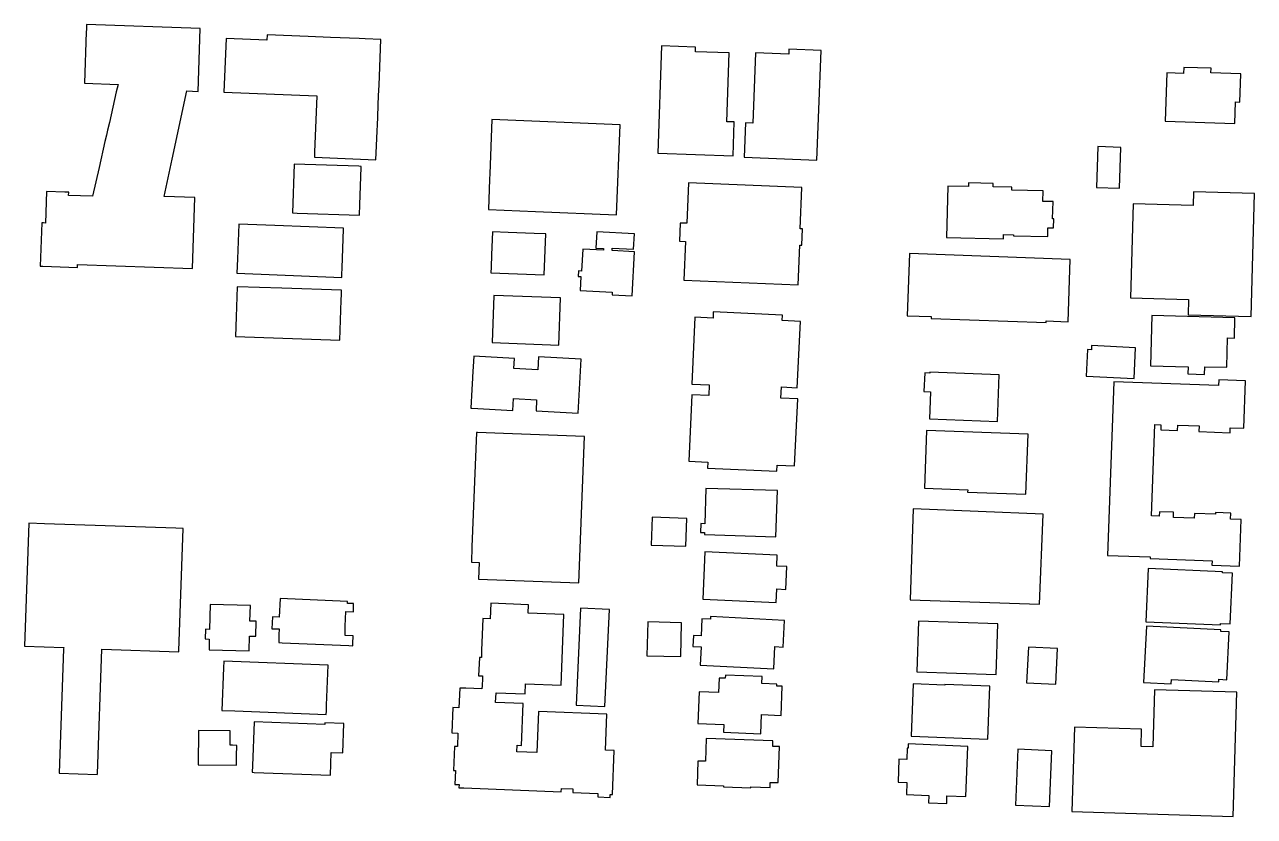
# Model space of a CAD drawing. Header units: inches. Extents: x 1273557 to 1282364, y 239587 to 246310.
# Drawn here: x 1274648 to 1275436, y 243682 to 244189 of the extents above; entities that cross this region are included whole.
import ezdxf

# ---------------------------------------------------------------- set-up
doc = ezdxf.new("R2010")
doc.units = ezdxf.units.IN
doc.header["$MEASUREMENT"] = 0
doc.layers.add('BLDG-NONUW-NOTUSED', color=5, linetype='Continuous', lineweight=30)

msp = doc.modelspace()

# ---------------------------------------------------------------- linework, layer by layer
at = {"layer": 'BLDG-NONUW-NOTUSED'}
for points in [[(1274687.92, 244188.69), (1274687.81, 244185.6), (1274687.81, 244185.6), (1274687.76, 244184.14), (1274686.62, 244151.15), (1274708.1, 244150.41), (1274706.99, 244145.57), (1274703.65, 244130.94), (1274702.54, 244126.07), (1274701.4, 244121.07), (1274700.65, 244117.8), (1274699.73, 244113.76), (1274695.93, 244097.15), (1274691.71, 244078.69), (1274676.42, 244079.22), (1274676.49, 244081.32), (1274673.92, 244081.41), (1274662.36, 244081.81), (1274661.66, 244061.6), (1274660.33, 244061.65), (1274659.27, 244061.69), (1274658.31, 244033.95), (1274659.85, 244033.9), (1274682.05, 244033.13), (1274682.12, 244035.03), (1274755.78, 244032.48), (1274757.35, 244077.87), (1274737.72, 244078.55), (1274742.83, 244102.59), (1274752.11, 244146.17), (1274759.36, 244145.92), (1274760.75, 244186.17)], [(1274835.42, 244143.06), (1274833.95, 244106.99), (1274833.82, 244103.71), (1274873.25, 244102.1), (1274873.61, 244110.97), (1274873.82, 244116.01), (1274874.35, 244129.12), (1274874.37, 244129.63), (1274874.68, 244137.15), (1274874.93, 244143.31), (1274875.2, 244149.87), (1274875.43, 244155.67), (1274876.39, 244179.21), (1274866.26, 244179.62), (1274862.48, 244179.78), (1274844.19, 244180.52), (1274829.89, 244181.1), (1274803.47, 244182.18), (1274803.27, 244178.66), (1274777.24, 244179.72), (1274775.85, 244145.48)], [(1275099.43, 244170.57), (1275077.76, 244171.31), (1275077.86, 244174.28), (1275056.03, 244175.02), (1275053.69, 244106.27), (1275101.91, 244104.62), (1275102.65, 244126.35), (1275097.93, 244126.51)], [(1275114.58, 244125.57), (1275109.84, 244125.75), (1275108.98, 244103.72), (1275155.56, 244101.91), (1275158.29, 244172.19), (1275137.67, 244172.99), (1275137.54, 244169.76), (1275116.33, 244170.58)], [(1275390.28, 244157.42), (1275379.58, 244157.78), (1275378.54, 244126.84), (1275423.06, 244125.34), (1275423.53, 244139.15), (1275426.32, 244139.06), (1275426.92, 244157.1), (1275407.83, 244157.74), (1275407.93, 244160.72), (1275390.41, 244161.31)], [(1274947.52, 244127.83), (1274946.12, 244093.17), (1274945.97, 244089.61), (1274945.19, 244070.24), (1274975.44, 244069.02), (1275027.32, 244066.92), (1275029.65, 244124.51)], [(1275334.54, 244084.4), (1275349.38, 244083.9), (1275350.26, 244110.06), (1275335.42, 244110.56)], [(1274820.77, 244099.22), (1274819.8, 244068.04), (1274822.74, 244067.95), (1274862.73, 244066.7), (1274862.94, 244073.42), (1274863.68, 244097.07), (1274863.7, 244097.88), (1274862.28, 244097.92)], [(1275073.33, 244087.23), (1275072.31, 244061.42), (1275068.09, 244061.58), (1275067.63, 244049.87), (1275071.42, 244049.72), (1275070.44, 244024.96), (1275143.67, 244022.07), (1275144.67, 244047.42), (1275145.98, 244047.37), (1275146.39, 244057.89), (1275144.8, 244057.95), (1275145.84, 244084.37)], [(1275275.04, 244051.54), (1275275.1, 244054.16), (1275281.52, 244054.01), (1275281.5, 244053.35), (1275303.33, 244052.86), (1275303.46, 244058.54), (1275307.15, 244058.45), (1275307.29, 244064.35), (1275306.52, 244064.36), (1275306.77, 244075.27), (1275300.19, 244075.42), (1275300.34, 244082.16), (1275280.42, 244082.61), (1275280.46, 244084.59), (1275268.46, 244084.86), (1275268.51, 244086.89), (1275252.63, 244087.25), (1275252.57, 244084.88), (1275239.35, 244085.18), (1275238.6, 244052.36)], [(1275356.35, 244013.64), (1275393.53, 244012.64), (1275393.26, 244002.72), (1275433.55, 244001.63), (1275435.69, 244080.6), (1275396.71, 244081.66), (1275396.47, 244072.83), (1275357.98, 244073.87)], [(1274851.28, 244026.71), (1274851.36, 244028.67), (1274851.53, 244032.94), (1274852.51, 244057.61), (1274852.54, 244058.29), (1274808.57, 244060.04), (1274785.49, 244060.96), (1274784.6, 244038.7), (1274784.23, 244029.38)], [(1274981.9, 244054.59), (1274974.59, 244054.87), (1274957.89, 244055.5), (1274947.83, 244055.88), (1274947.28, 244041.3), (1274946.98, 244033.39), (1274946.84, 244029.64), (1274980.91, 244028.35)], [(1275024.56, 244017.34), (1275024.48, 244015.7), (1275037.25, 244015.05), (1275038.68, 244043.2), (1275024.45, 244043.92), (1275024.53, 244045.46), (1275038.22, 244044.77), (1275038.73, 244054.77), (1275014.6, 244055.99), (1275014.06, 244045.48), (1275018.89, 244045.23), (1275018.84, 244044.16), (1275005.62, 244044.83), (1275004.91, 244030.77), (1275002.86, 244030.88), (1275002.69, 244027.37), (1275004.45, 244027.28), (1275003.99, 244018.39)], [(1275302.42, 243997.77), (1275302.46, 243998.85), (1275316.35, 243998.34), (1275317.82, 244038.16), (1275214.9, 244041.97), (1275213.43, 244002.24), (1275228.8, 244001.67), (1275228.76, 244000.49)], [(1274850.14, 243986.63), (1274850.99, 244012.1), (1274851.11, 244015.89), (1274851.2, 244018.49), (1274812.89, 244019.76), (1274784.38, 244020.71), (1274783.74, 244001.44), (1274783.32, 243988.85)], [(1274948.68, 244015.18), (1274947.57, 243984.96), (1274990.38, 243983.39), (1274991.49, 244013.61)], [(1275086.35, 243951.07), (1275075.59, 243951.58), (1275073.57, 243908.96), (1275085.78, 243908.38), (1275085.61, 243904.66), (1275129.88, 243902.56), (1275130.07, 243906.58), (1275141.21, 243906.05), (1275143.25, 243948.96), (1275132.45, 243949.47), (1275132.79, 243956.62), (1275143.02, 243956.13), (1275145.03, 243998.52), (1275133.33, 243999.07), (1275133.5, 244002.67), (1275089.23, 244004.77), (1275089.04, 244000.71), (1275077.44, 244001.26), (1275075.41, 243958.46), (1275086.68, 243957.93)], [(1275393.25, 243969.46), (1275393.12, 243964.96), (1275403.75, 243964.66), (1275403.89, 243969.57), (1275418.03, 243969.17), (1275418.56, 243988.02), (1275422.88, 243987.9), (1275423.24, 244000.77), (1275370.06, 244002.26), (1275369.16, 243970.13)], [(1275358.61, 243961.92), (1275359.62, 243981.66), (1275331.44, 243983.11), (1275331.3, 243980.41), (1275328.93, 243980.53), (1275328.05, 243963.49)], [(1274961.59, 243968.46), (1274961.96, 243974.85), (1274935.85, 243976.36), (1274935.09, 243963.17), (1274935.04, 243962.24), (1274934.62, 243954.91), (1274933.93, 243942.97), (1274934.66, 243942.93), (1274960.77, 243941.42), (1274961.22, 243949.28), (1274976.12, 243948.42), (1274975.71, 243941.26), (1275002.61, 243939.71), (1275004.61, 243974.34), (1274977.34, 243975.91), (1274976.85, 243967.58)], [(1275227.96, 243966.09), (1275227.94, 243965.52), (1275224.57, 243965.65), (1275224.12, 243953.69), (1275228.33, 243953.53), (1275227.67, 243936.12), (1275271.11, 243934.49), (1275272.24, 243964.42)], [(1275341.67, 243848.73), (1275369.04, 243847.75), (1275369, 243846.71), (1275408.56, 243845.29), (1275408.46, 243842.45), (1275426.17, 243841.82), (1275427.24, 243871.71), (1275420.44, 243871.96), (1275420.57, 243875.8), (1275410.88, 243876.14), (1275410.84, 243875.02), (1275397.23, 243875.5), (1275397.13, 243872.61), (1275383.8, 243873.08), (1275383.92, 243876.35), (1275374.83, 243876.68), (1275374.73, 243873.84), (1275369.8, 243874.02), (1275371.89, 243932.47), (1275375.87, 243932.33), (1275375.75, 243929.03), (1275386.47, 243928.64), (1275386.6, 243932.09), (1275400.29, 243931.6), (1275400.16, 243928.03), (1275420.16, 243927.31), (1275420.27, 243930.41), (1275428.85, 243930.1), (1275429.94, 243960.5), (1275412.85, 243961.12), (1275412.72, 243957.45), (1275345.65, 243959.85)], [(1274934.72, 243854.1), (1274934.35, 243844.32), (1274939.22, 243844.13), (1274938.82, 243833.54), (1275003.22, 243831.09), (1275006.78, 243924.77), (1274954.98, 243926.74), (1274938.18, 243927.38), (1274937.51, 243927.4)], [(1275252.12, 243890.75), (1275252.06, 243889.25), (1275289.41, 243887.88), (1275290.82, 243926.29), (1275225.82, 243928.67), (1275224.47, 243891.76)], [(1275129.31, 243860.61), (1275130.25, 243890.18), (1275084.5, 243891.63), (1275083.78, 243868.94), (1275081.14, 243869.03), (1275080.96, 243863.45), (1275083.54, 243863.37), (1275083.5, 243862.07)], [(1275298.14, 243817.54), (1275300.38, 243875.2), (1275217.27, 243878.43), (1275215.37, 243820.32)], [(1274749.77, 243865.9), (1274745.14, 243866.06), (1274660.9, 243869), (1274651.01, 243869.35), (1274648.26, 243790.59), (1274673.3, 243789.71), (1274673.27, 243788.83), (1274670.49, 243709.29), (1274694.83, 243708.44), (1274694.84, 243708.87), (1274697.63, 243788.67), (1274747.01, 243786.94), (1274747.03, 243787.55)], [(1275072.22, 243872.44), (1275050.07, 243873.23), (1275049.43, 243855.34), (1275071.58, 243854.55)], [(1275083.89, 243850.93), (1275082.58, 243820.62), (1275129.45, 243818.59), (1275129.82, 243827.19), (1275135.73, 243826.94), (1275136.36, 243841.51), (1275129.89, 243841.79), (1275130.2, 243848.92)], [(1275413.93, 243804.17), (1275413.97, 243805.14), (1275420.23, 243804.88), (1275421.59, 243837.25), (1275415.27, 243837.51), (1275415.3, 243838.21), (1275367.61, 243840.21), (1275366.18, 243806.18)], [(1274855.93, 243790.96), (1274858.34, 243790.86), (1274858.4, 243792.33), (1274858.6, 243797.12), (1274853.59, 243797.33), (1274853.51, 243803.34), (1274853.9, 243812.81), (1274858.82, 243812.49), (1274858.93, 243817.88), (1274854.97, 243817.95), (1274855.02, 243819.24), (1274811.81, 243821.02), (1274811.32, 243809.08), (1274806.9, 243809.26), (1274806.59, 243801.77), (1274811.31, 243801.57), (1274811.15, 243797.75), (1274810.95, 243792.81), (1274813.22, 243792.72)], [(1274766.75, 243801.33), (1274763.99, 243801.4), (1274763.83, 243795.21), (1274766.52, 243795.14), (1274766.34, 243788.19), (1274792.02, 243787.52), (1274792.27, 243797.02), (1274796.23, 243796.92), (1274796.48, 243806.47), (1274792.58, 243806.57), (1274792.84, 243816.6), (1274767.17, 243817.27)], [(1274925.34, 243726.3), (1274923.46, 243726.37), (1274922.85, 243710.98), (1274924.14, 243710.93), (1274923.79, 243701.99), (1274926.44, 243701.89), (1274926.36, 243699.84), (1274929.42, 243699.72), (1274991.91, 243697.26), (1274992, 243699.42), (1274999.29, 243699.13), (1274999.2, 243696.76), (1275015.38, 243696.12), (1275015.3, 243694.03), (1275023.1, 243693.73), (1275023.17, 243695.63), (1275024.74, 243695.56), (1275025.85, 243723.64), (1275020.11, 243723.87), (1275021.02, 243747.11), (1274977.37, 243748.82), (1274976.33, 243722.42), (1274963.53, 243722.92), (1274963.69, 243727.07), (1274966.43, 243726.96), (1274967.49, 243753.84), (1274949.85, 243754.54), (1274950.1, 243760.69), (1274968.79, 243759.95), (1274969.05, 243766.46), (1274991.84, 243765.56), (1274993.62, 243810.83), (1274970.66, 243811.73), (1274970.88, 243817.14), (1274946.8, 243818.08), (1274946.4, 243808.12), (1274941.7, 243808.31), (1274941.08, 243792.73), (1274940.91, 243788.3), (1274940.71, 243783.23), (1274939.45, 243783.28), (1274938.99, 243771.64), (1274941.43, 243771.54), (1274941.36, 243769.86), (1274941.18, 243765.15), (1274941.1, 243763.19), (1274930.8, 243763.6), (1274926.84, 243763.75), (1274926.35, 243751.08), (1274922.46, 243751.24), (1274921.82, 243735), (1274925.67, 243734.85)], [(1275022.75, 243814.06), (1275004.24, 243814.92), (1275001.36, 243752.71), (1275019.87, 243751.85)], [(1275046.62, 243784.44), (1275068.36, 243783.84), (1275068.96, 243805.61), (1275047.22, 243806.21)], [(1275087.51, 243809.47), (1275087.43, 243807.86), (1275081.98, 243808.14), (1275081.41, 243797.18), (1275076.5, 243797.43), (1275076.13, 243790.33), (1275081.44, 243790.05), (1275080.83, 243778.47), (1275127.92, 243776), (1275128.67, 243790.25), (1275133.86, 243789.98), (1275134.76, 243806.99)], [(1275220.63, 243806.55), (1275219.61, 243774.08), (1275270.35, 243772.49), (1275271.37, 243804.96)], [(1275412.86, 243767.63), (1275412.95, 243769.35), (1275418.08, 243769.1), (1275419.6, 243799.78), (1275414.12, 243800.05), (1275414.17, 243801.05), (1275366.51, 243803.41), (1275364.72, 243767.3), (1275382.39, 243766.42), (1275382.53, 243769.14)], [(1275308.51, 243766.19), (1275309.72, 243789.03), (1275291.07, 243790.02), (1275289.86, 243767.18)], [(1274775.75, 243781.03), (1274775.59, 243776.79), (1274774.54, 243749.37), (1274782.77, 243749.05), (1274841.4, 243746.81), (1274841.49, 243749.25), (1274841.63, 243752.85), (1274842.61, 243778.47)], [(1275092.56, 243760.84), (1275080.08, 243761.33), (1275079.28, 243741.04), (1275095.93, 243740.39), (1275095.73, 243735.38), (1275119.66, 243734.44), (1275120.14, 243746.7), (1275132.59, 243746.21), (1275133.33, 243764.92), (1275129.91, 243765.05), (1275129.96, 243766.27), (1275120.38, 243766.65), (1275120.55, 243771.06), (1275097, 243771.98), (1275096.92, 243769.97), (1275092.92, 243770.13)], [(1275264.91, 243731.02), (1275266.19, 243764.87), (1275237.56, 243765.95), (1275237.55, 243765.65), (1275217.13, 243766.42), (1275215.86, 243732.87)], [(1275422.04, 243681.52), (1275424.4, 243761.08), (1275371.65, 243762.64), (1275370.56, 243726.04), (1275363.13, 243726.26), (1275363.45, 243737.31), (1275320.4, 243738.59), (1275318.8, 243684.58)], [(1274844.1, 243708), (1274844.61, 243722.44), (1274852.03, 243722.17), (1274852.7, 243741.1), (1274840.53, 243741.53), (1274840.49, 243740.46), (1274795.22, 243742.07), (1274794.21, 243713.82), (1274794.07, 243709.78), (1274795.18, 243709.74)], [(1274779.87, 243727.06), (1274779.96, 243736.38), (1274759.63, 243736.46), (1274759.4, 243714.48), (1274783.9, 243714.24), (1274783.96, 243717.88), (1274784, 243720.32), (1274784.11, 243727.02), (1274781.29, 243727.05)], [(1275084.75, 243731.53), (1275084.23, 243716.8), (1275079.4, 243716.97), (1275078.86, 243701.73), (1275095.8, 243701.13), (1275095.78, 243700.5), (1275113.19, 243699.88), (1275113.21, 243700.41), (1275125.55, 243699.98), (1275125.67, 243703.34), (1275130.69, 243703.16), (1275131.51, 243726.2), (1275127.25, 243726.35), (1275127.38, 243730.02)], [(1275252.27, 243726.36), (1275214.06, 243727.99), (1275213.94, 243725.25), (1275213.37, 243725.27), (1275213.06, 243718.03), (1275208.12, 243718.24), (1275207.49, 243703.43), (1275213.2, 243703.19), (1275212.87, 243695.47), (1275227.3, 243694.85), (1275227.1, 243690.32), (1275238.65, 243689.83), (1275238.86, 243694.75), (1275250.9, 243694.24)], [(1275305.99, 243723.6), (1275284.16, 243724.51), (1275282.68, 243688.82), (1275304.51, 243687.91)]]:
    msp.add_lwpolyline(points, close=True, dxfattribs=at)

doc.saveas('drawing.dxf')
